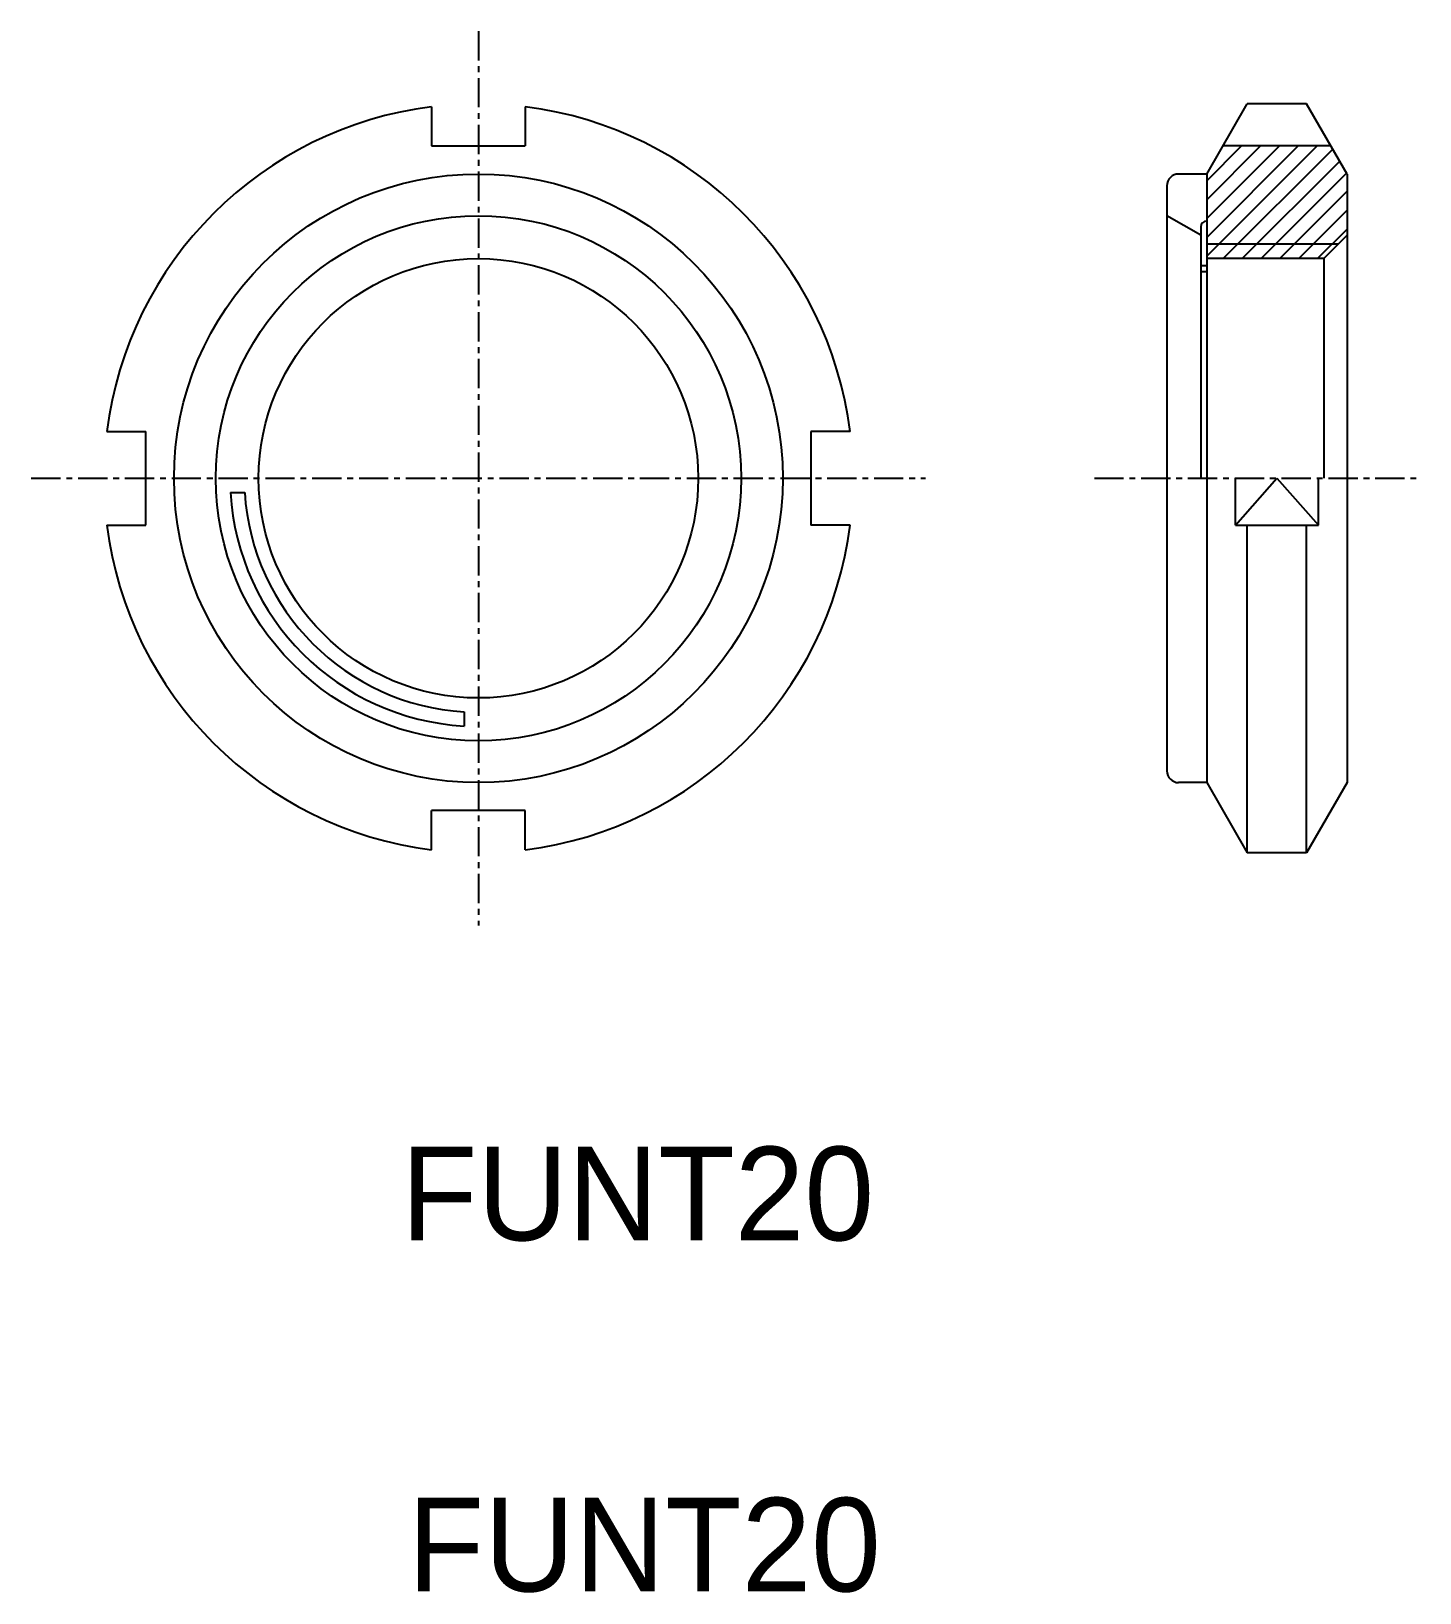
# Model space of a CAD drawing. Extents: x 100 to 159.3, y 77.2 to 143.9.
import ezdxf

# ---------------------------------------------------------------- set-up
doc = ezdxf.new("R2010")
doc.units = 0
doc.linetypes.add('CENTER', pattern=[2, 1.25, -0.25, 0.25, -0.25])
doc.layers.get('0').update_dxf_attribs({"linetype": 'CONTINUOUS'})
doc.layers.add('CENTER', color=1, linetype='CENTER')
doc.layers.add('HATCH', color=3, linetype='CONTINUOUS')

msp = doc.modelspace()

# ---------------------------------------------------------------- linework, layer by layer
at = {"color": 7, "linetype": 'CONTINUOUS'}
for p, q in [((150.19, 137.838), (151.922, 140.838)), ((154.458, 140.838), (151.922, 140.838)), ((156.19, 137.838), (154.458, 140.838)), ((117.081, 140.712), (117.081, 139.038)), ((121.081, 140.712), (121.081, 139.038)), ((117.081, 139.038), (121.081, 139.038)), ((155.497, 139.038), (150.883, 139.038)), ((150.19, 137.838), (148.99, 137.838)), ((150.19, 137.838), (150.19, 111.838)), ((156.19, 137.838), (156.19, 111.838)), ((148.49, 137.338), (148.49, 112.338)), ((149.94, 135.219), (148.49, 136.056)), ((149.94, 135.577), (149.94, 124.838)), ((155.19, 134.224), (156.19, 135.224)), ((155.19, 134.224), (150.19, 134.224)), ((155.19, 134.224), (155.19, 124.838)), ((150.19, 133.915), (149.94, 133.915)), ((150.19, 133.665), (149.94, 133.665)), ((103.206, 126.838), (104.881, 126.838)), ((104.881, 122.838), (104.881, 126.838)), ((133.281, 126.838), (133.281, 122.838)), ((134.955, 126.838), (133.281, 126.838)), ((151.422, 122.838), (151.422, 124.838)), ((151.422, 122.838), (153.19, 124.838)), ((153.19, 124.838), (154.958, 122.838)), ((154.958, 122.838), (154.958, 124.838)), ((103.206, 122.838), (104.881, 122.838)), ((134.955, 122.838), (133.281, 122.838)), ((151.422, 122.838), (154.958, 122.838)), ((151.922, 108.838), (151.922, 122.838)), ((154.458, 108.838), (154.458, 122.838)), ((150.19, 111.838), (148.99, 111.838)), ((150.19, 111.838), (151.922, 108.838)), ((156.19, 111.838), (154.458, 108.838)), ((121.081, 110.638), (117.081, 110.638)), ((117.081, 108.963), (117.081, 110.638)), ((121.081, 108.963), (121.081, 110.638)), ((154.458, 108.838), (151.922, 108.838))]:
    msp.add_line(p, q, dxfattribs=at)
at = {"color": 3}
for p, q in [((155.803, 134.838), (150.19, 134.838)), ((108.493, 124.224), (109.099, 124.224)), ((118.467, 114.856), (118.467, 114.25))]:
    msp.add_line(p, q, dxfattribs=at)
at = {"color": 7, "linetype": 'CONTINUOUS'}
for radius in [13, 11.219, 9.386]:
    msp.add_circle((119.081, 124.838), radius, dxfattribs=at)
for centre, radius, start, end in [((119.081, 124.838), 16, 97.18076, 172.81924), ((119.081, 124.838), 16, 7.18076, 82.81924), ((148.99, 137.338), 0.5, 90, 180), ((150.19, 135.577), 0.25, 90, 180), ((119.081, 124.838), 16, 187.18076, 262.81924), ((119.081, 124.838), 16, 277.18076, 352.81924), ((148.99, 112.338), 0.5, 180, 270)]:
    msp.add_arc(centre, radius, start, end, dxfattribs=at)
at = {"color": 3}
for radius, start, end in [(10.605, 183.31632, 266.68368), (10, 183.5173, 266.4827)]:
    msp.add_arc((119.081, 124.838), radius, start, end, dxfattribs=at)
at = {"layer": 'CENTER', "color": 1, "linetype": 'CENTER'}
for p, q in [((119.081, 143.938), (119.081, 105.738)), ((99.981, 124.838), (138.181, 124.838)), ((145.39, 124.838), (159.29, 124.838))]:
    msp.add_line(p, q, dxfattribs=at)
at = {"layer": 'HATCH'}
for p, q in [((150.19, 135.128), (154.099, 139.038)), ((150.19, 134.322), (154.906, 139.038)), ((150.19, 136.74), (152.487, 139.038)), ((150.19, 135.934), (153.293, 139.038)), ((150.19, 137.546), (151.681, 139.038)), ((150.898, 134.224), (155.576, 138.902)), ((151.704, 134.224), (155.871, 138.391)), ((152.51, 134.224), (156.166, 137.88)), ((153.316, 134.224), (156.19, 137.098)), ((154.123, 134.224), (156.19, 136.292)), ((154.929, 134.224), (156.19, 135.485))]:
    msp.add_line(p, q, dxfattribs=at)

# ---------------------------------------------------------------- texts
for p in [(115.772, 92.281), (116.06, 77.281)]:
    msp.add_text('FUNT20', height=4).set_placement(p)

doc.saveas('drawing.dxf')
